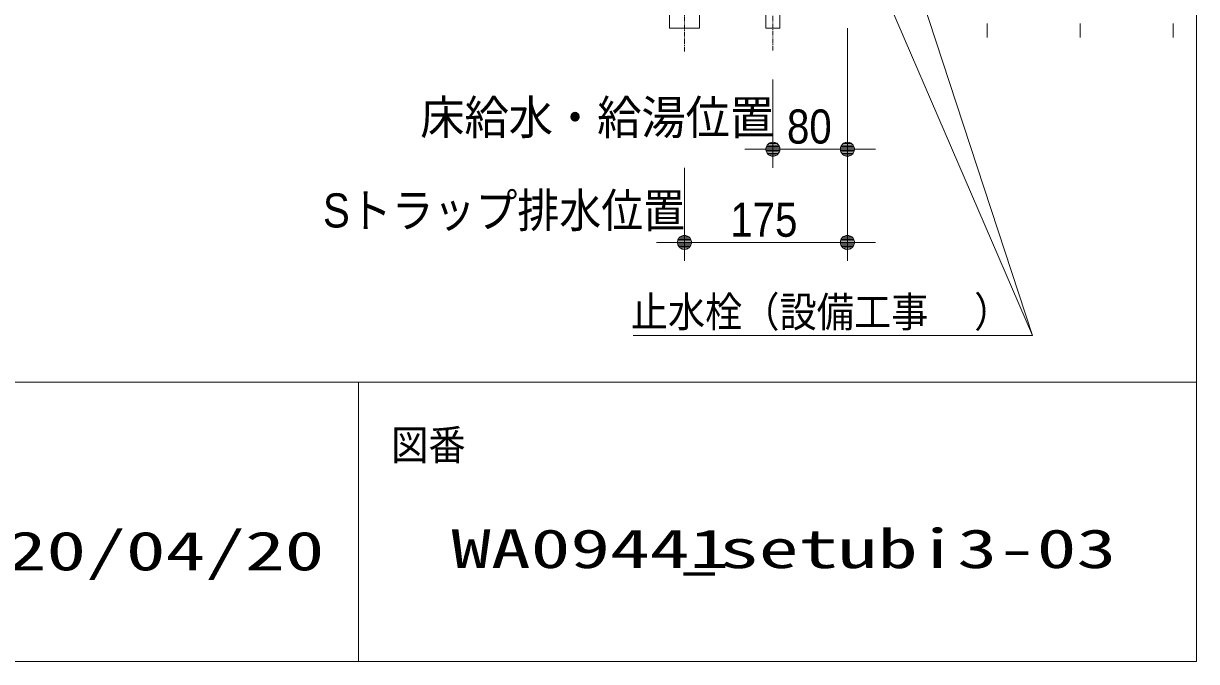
# Model space of a CAD drawing. Units: millimetres, scale not verified. Extents: x -6062 to 6062, y -3045 to 3045.
# Drawn here: x 953 to 2212, y -2770 to -2085 of the extents above; entities that cross this region are included whole.
import ezdxf
from ezdxf.enums import TextEntityAlignment as Align

# ---------------------------------------------------------------- set-up
doc = ezdxf.new("R2010")
doc.units = ezdxf.units.MM
doc.header["$LTSCALE"] = 20
doc.linetypes.add('CHAIN1', pattern=[8, 5, -1, 1, -1])
for name, color, linetype, lineweight in [('0-0_1図面枠', 7, 'Continuous', 9), ('0-2_2寸法-1', 7, 'Continuous', 9), ('0-3_0', 7, 'Continuous', 9), ('0-4_2寸法-2', 7, 'Continuous', 9), ('0-5_4給排水', 7, 'Continuous', 9), ('0-6_2寸法-3', 7, 'Continuous', 9)]:
    doc.layers.add(name, color=color, linetype=linetype, lineweight=lineweight)
doc.styles.add('ＭＳ ゴシック', font='')
doc.styles.add('ＭＳ Ｐゴシック', font='')
doc.styles.get('ＭＳ ゴシック').set_extended_font_data('MS Gothic')
doc.styles.get('ＭＳ Ｐゴシック').set_extended_font_data('MS PGothic')

# ---------------------------------------------------------------- blocks, each defined once
blk = doc.blocks.new('グループ-2')
at = {"layer": '0-0_1図面枠'}
for p, q in [((-80000, -49400), (80000, -49400)), ((62000, -49400), (62000, -55400))]:
    blk.add_line(p, q, dxfattribs=at)
blk.add_lwpolyline([(-80000, 55400), (80000, 55400), (80000, -55400), (-80000, -55400)], close=True, dxfattribs=at)
blk = doc.blocks.new('図面枠')
at = {"layer": '0-0_1図面枠'}
blk.add_blockref('グループ-2', (0, 0), dxfattribs=at)
at = {"layer": '0-0_1図面枠', "style": 'ＭＳ ゴシック', "width": 0.9}
blk.add_text('図番', height=650.9, dxfattribs=at).set_placement((62699.9, -51268.3), align=Align.BOTTOM_LEFT)
blk = doc.blocks.new('_Dot')
at = {"layer": '0-3_0'}
for p, q in [((-10, 0), (-20, 0)), ((9.78, 2), (-9.78, 2)), ((7.99, 6), (-7.99, 6)), ((9.16, -3.98), (-9.16, -3.98)), ((6, -7.98), (-6, -7.98))]:
    blk.add_line(p, q, dxfattribs=at)
for points in [[(10, 0), (9.92, 1.25), (9.69, 2.49), (9.3, 3.68), (8.76, 4.82), (8.09, 5.88), (7.29, 6.85), (6.37, 7.71), (5.36, 8.44), (4.26, 9.05), (3.09, 9.51), (1.87, 9.82), (0.63, 9.98), (-0.63, 9.98), (-1.87, 9.82), (-3.09, 9.51), (-4.26, 9.05), (-5.36, 8.44), (-6.37, 7.71), (-7.29, 6.85), (-8.09, 5.88), (-8.76, 4.82), (-9.3, 3.68), (-9.69, 2.49), (-9.92, 1.25), (-10, 0), (0, 0)], [(-10, 0), (-9.92, -1.25), (-9.69, -2.49), (-9.3, -3.68), (-8.76, -4.82), (-8.09, -5.88), (-7.29, -6.85), (-6.37, -7.71), (-5.36, -8.44), (-4.26, -9.05), (-3.09, -9.51), (-1.87, -9.82), (-0.63, -9.98), (0.63, -9.98), (1.87, -9.82), (3.09, -9.51), (4.26, -9.05), (5.36, -8.44), (6.37, -7.71), (7.29, -6.85), (8.09, -5.88), (8.76, -4.82), (9.3, -3.68), (9.69, -2.49), (9.92, -1.25), (10, 0), (0, 0)]]:
    blk.add_lwpolyline(points, close=True, dxfattribs=at)
blk = doc.blocks.new('グループ-18')
at = {"layer": '0-5_4給排水', "linetype": 'CHAIN1'}
blk.add_line((70900, -40100), (70900, -42300), dxfattribs=at)
at = {"layer": '0-5_4給排水'}
blk.add_lwpolyline([(70700, -40600), (70700, -41200), (71100, -41200), (71100, -40600)], dxfattribs=at)
for points in [[(70300, -41200), (71500, -41200), (71500, -41400), (70300, -41400)], [(70750, -41400), (71050, -41400), (71050, -41800), (70750, -41800)]]:
    blk.add_lwpolyline(points, close=True, dxfattribs=at)
blk = doc.blocks.new('グループ-63')
at = {"layer": '0-5_4給排水', "linetype": 'CHAIN1'}
blk.add_line((69000, -42300), (69000, -31460), dxfattribs=at)
at = {"layer": '0-5_4給排水'}
blk.add_lwpolyline([(68680, -41400), (69320, -41400), (69320, -41800), (68680, -41800)], close=True, dxfattribs=at)

msp = doc.modelspace()

# ---------------------------------------------------------------- linework, layer by layer
at = {"layer": '0-2_2寸法-1'}
for p, q in [((1837.5, -2090), (1837.5, -2240)), ((1757.5, -2145), (1757.5, -2240)), ((1772.51, -2220), (1822.49, -2220)), ((1662.5, -2240), (1662.5, -2340)), ((1837.5, -2240), (1837.5, -2340)), ((1677.51, -2320), (1822.49, -2320))]:
    msp.add_line(p, q, dxfattribs=at)
at = {"layer": '0-4_2寸法-2'}
for p, q in [((1837.5, -2090), (1837.5, -2240)), ((1987.5, -2085.01), (1987.5, -2100.01)), ((2087.5, -2085.01), (2087.5, -2100.01)), ((2187.5, -2085.01), (2187.5, -2100.01)), ((1757.5, -2145), (1757.5, -2240)), ((1742.49, -2220), (1727.49, -2220)), ((1757.5, -2220), (1837.5, -2220)), ((1852.51, -2220), (1867.51, -2220)), ((1662.5, -2240), (1662.5, -2340)), ((1837.5, -2240), (1837.5, -2340)), ((1647.49, -2320), (1632.49, -2320)), ((1662.5, -2320), (1837.5, -2320)), ((1852.51, -2320), (1867.51, -2320))]:
    msp.add_line(p, q, dxfattribs=at)
at = {"layer": '0-6_2寸法-3'}
msp.add_line((2036.47, -2420), (1791.63, -1674.9), dxfattribs=at)
msp.add_lwpolyline([(1607.28, -2420), (2036.47, -2420), (1796.75, -1864.9)], dxfattribs=at)

# ---------------------------------------------------------------- block references
at = {"layer": '0-0_1図面枠', "xscale": 0.05, "yscale": 0.05}
msp.add_blockref('図面枠', (-1787.5, 0), dxfattribs=at)
at = {"layer": '0-2_2寸法-1', "xscale": 0.7503418, "yscale": 0.7503418, "rotation": 180}
for p in [(1757.5, -2220), (1662.5, -2320)]:
    msp.add_blockref('_Dot', p, dxfattribs=at)
at = {"layer": '0-2_2寸法-1', "xscale": 0.7503418, "yscale": 0.7503418}
for p in [(1837.5, -2220), (1837.5, -2320)]:
    msp.add_blockref('_Dot', p, dxfattribs=at)
at = {"layer": '0-4_2寸法-2', "xscale": 0.7503418, "yscale": 0.7503418}
for p in [(1757.5, -2220), (1662.5, -2320)]:
    msp.add_blockref('_Dot', p, dxfattribs=at)
at = {"layer": '0-4_2寸法-2', "xscale": 0.7503418, "yscale": 0.7503418, "rotation": 180}
for p in [(1837.5, -2220), (1837.5, -2320)]:
    msp.add_blockref('_Dot', p, dxfattribs=at)
at = {"layer": '0-5_4給排水', "xscale": 0.05, "yscale": 0.05}
for name in ['グループ-63', 'グループ-18']:
    msp.add_blockref(name, (-1787.5, 0), dxfattribs=at)

# ---------------------------------------------------------------- texts
at = {"layer": '0-0_1図面枠', "style": 'ＭＳ ゴシック', "width": 1.5}
for s, p in [('2020/04/20', (849.28, -2684.72)), ('WA09441', (1412.02, -2682.24)), ('_setubi3-03', (1657.05, -2682.24))]:
    msp.add_text(s, height=41.79, dxfattribs=at).set_placement(p, align=Align.BOTTOM_LEFT)
at = {"layer": '0-2_2寸法-1', "style": 'ＭＳ Ｐゴシック', "width": 0.9}
for s, p in [('80', (1772.62, -2224.96)), ('175', (1711.78, -2324.96))]:
    msp.add_text(s, height=36.66, dxfattribs=at).set_placement(p, align=Align.BOTTOM_LEFT)
at = {"layer": '0-4_2寸法-2', "style": 'ＭＳ Ｐゴシック'}
for s, width, p in [('床給水・給湯位置', 0.95, (1378.69, -2215.12)), ('Sトラップ排水位置', 0.9, (1274.21, -2315.02))]:
    msp.add_text(s, height=36.66, dxfattribs=dict(at, width=width)).set_placement(p, align=Align.BOTTOM_LEFT)
at = {"layer": '0-6_2寸法-3', "style": 'ＭＳ ゴシック', "width": 0.9}
for s, p in [('止水栓（設備工事', (1604.77, -2420.67)), ('）', (1973.65, -2420.67))]:
    msp.add_text(s, height=32.55, dxfattribs=at).set_placement(p, align=Align.BOTTOM_LEFT)

doc.saveas('drawing.dxf')
